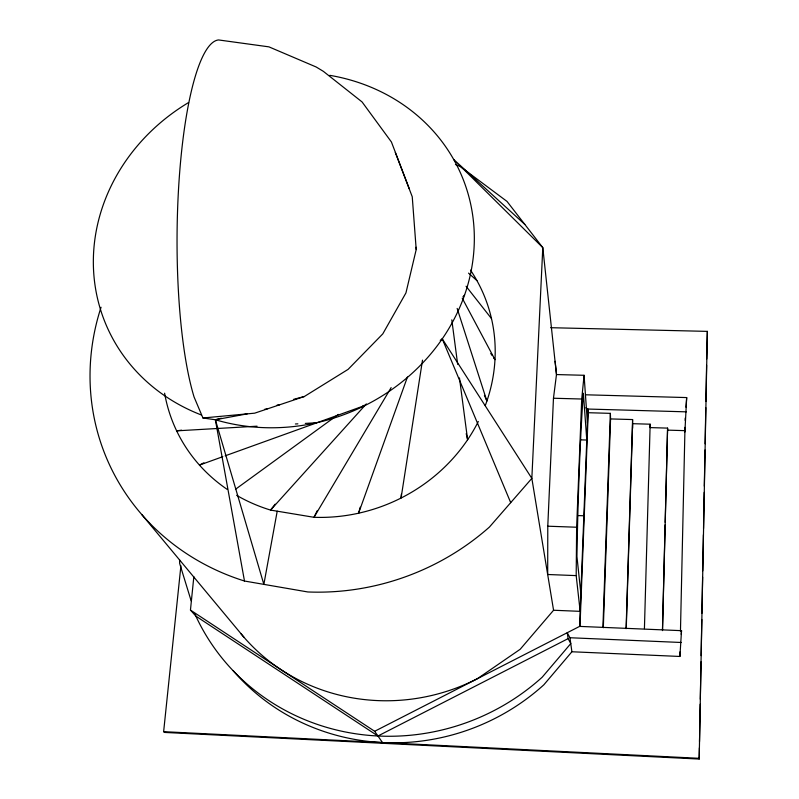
<?xml version="1.0" encoding="UTF-8"?>
<svg xmlns="http://www.w3.org/2000/svg" width="799" height="799" viewBox="0 0 799 799"><rect width="100%" height="100%" fill="white"/><g stroke="black" fill="none" stroke-linecap="round" stroke-linejoin="round"><path stroke-width="1.2" d="M555.115 361.308L556.513 374.282L553.467 398.242L547.784 526.201L547.685 574.501L576.189 575.61L580.174 611.345L553.567 610.246L520.189 649.267L477.432 678.681A193.028 184.689 -23.2 0 1 240.809 633.527M576.189 575.61L576.638 527.23L581.722 399.021L584.079 375.29L556.474 374.561L542.791 247.63L507.025 201.428L460.014 166.352L455.43 164.514M180.914 565.732L163.635 731.674L164.594 732.433L699.185 759.05L699.395 747.834M699.515 741.602L700.224 704.219M700.314 699.235L701.013 661.852M701.132 655.629L701.812 619.485M701.931 613.262L702.611 577.118M702.73 570.895L703.41 534.751M703.529 528.529L704.209 492.384M704.319 486.162L704.998 450.017M705.118 443.795L705.797 407.65M705.916 401.428L706.596 365.293M706.716 359.061L707.345 331.375L550.671 327.7M699.185 759.05L707.345 331.375M585.847 407.81L587.974 409.048L588.224 412.713L610.366 413.353L610.566 418.926L632.588 419.565L632.608 423.68L650.156 424.199L650.086 427.595L667.594 428.114L662.501 630.631M233.148 670.631A216.469 207.83 -23.5 0 0 543.839 684.813L571.904 651.764L679.899 656.458L679.999 651.864M680.458 631.27L684.993 427.355M685.152 420.404L685.202 418.087M679.899 656.458L681.537 630.671L579.595 626.396L374.661 731.285L190.452 610.076L193.847 576.648M684.893 431.999L686.681 397.572L585.877 394.796M662.481 629.532L665.118 524.853M665.177 522.356L667.594 428.114M644.423 628.643L650.156 424.199M626.096 628.693L632.588 419.565M626.276 627.884L632.608 423.68M603.315 627.734L610.566 418.926M602.915 627.485L610.366 413.353M579.595 626.396L587.974 409.048L686.361 411.845M579.994 626.526L588.224 412.713M401.328 494.291L401.078 498.027L422.501 360.139M685.981 407.23L686.681 397.572M681.187 634.306L681.537 630.671M277.213 511.19L263.86 584.369L215.37 419.755L202.936 417.987L194.067 396.973A195.126 41.019 -89.6 0 1 179.106 180.025A195.126 41.019 -89.6 0 1 218.606 39.95L268.933 46.861L316.174 66.996L323.355 71.341L362.067 101.942L391.42 141.982L409.288 188.774M416.049 247.231L416.209 249.538L405.942 292.913L382.781 333.892L348.104 369.368L304.309 396.524L254.651 413.173L202.936 417.987M360.209 507.185L358.591 513.198L407.45 376.988M317.303 510.591L313.987 517.303L270.561 510.082A168.04 156.015 -22 0 1 236.644 495.34M391.14 387.595L313.987 517.303A168.04 156.015 -22 0 0 478.321 421.473M275.156 504.179L270.561 510.082L366.332 403.914M462.931 296.829L464.589 294.981M235.505 489.268L338.377 414.421M440.229 340.324L442.247 338.856L531.844 478.391L553.567 610.246M203.875 462.801L199.46 465.098L222.831 456.668M571.904 651.764L569.947 637.742L567.25 632.708L568.109 638.631L377.937 735.999L195.865 616.129L190.452 610.076M225.168 455.829L365.413 405.293L362.946 405.632M221.313 418.197L215.37 419.755L244.484 581.023L307.785 591.959A242.646 225.388 -22.1 0 0 489.437 527.05L531.844 478.391L542.791 247.63L453.682 159.46L524.813 224.409M293.662 399.31L304.309 396.524M247.241 413.862L215.37 419.755A192.799 175.101 -21.6 0 0 465.497 292.334A192.799 175.101 -21.6 0 0 329.847 75.346M181.573 430.182L176.639 430.851L257.058 426.197M264.819 409.208L267.076 409.008M277.123 405.063L279.5 404.843M295.41 423.979L297.887 423.84M305.308 423.41L316.444 422.761M553.467 398.242L581.722 399.021M667.495 430.132L684.993 430.651M580.593 439.849L586.786 440.029L583.37 393.248A134.342 4.494 -88.3 0 0 576.938 556.543L580.863 593.457M577.767 515.565L583.859 515.774M547.784 526.201L576.638 527.23M569.947 637.742L681.277 642.486M163.635 731.674L699.325 758.321M468.534 273.118L476.913 280.589M141.773 514.546L243.955 637.252M466.047 286.232L491.485 318.581M374.661 731.285L382.481 742.561M490.746 353.498L492.154 355.555M493.562 357.612L494.981 359.67L462.241 298.197M568.109 638.631L570.766 643.604L542.191 677.212A220.224 211.046 -23.3 0 1 195.865 616.129L195.146 613.792M484.404 395.355L486.901 401.048L457.158 308.424M442.247 338.856L510.701 502.651M395.305 152.439L412.244 196.744L416.209 249.538M191.181 600.918L179.655 563.455L179.545 559.709M466.216 433.667L467.615 439.74L459.465 377.947M451.805 319.85L457.667 364.344M584.079 375.29L587.435 423.13M632.608 424.808L632.628 428.194M244.484 581.023A242.646 225.388 -22.1 0 1 101.054 307.255M201.338 414.971A192.799 175.101 -21.6 0 1 93.483 268.564A192.799 175.101 -21.6 0 1 188.604 102.522M470.501 270.112A168.04 156.015 -22 0 1 485.263 405.622M227.325 489.477A168.04 156.015 -22 0 1 164.604 393.188"/></g></svg>
